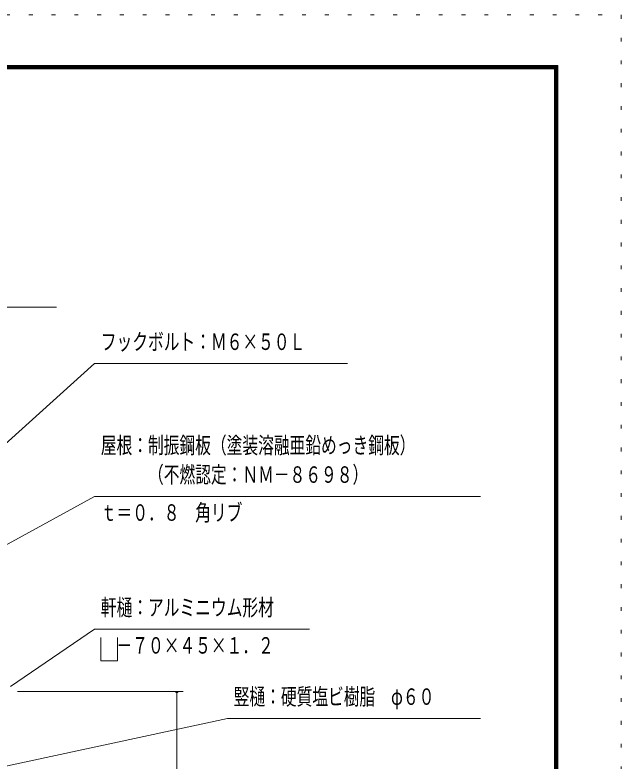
# Model space of a CAD drawing. Units: millimetres, scale not verified. Extents: x -26656 to 26658, y -10500 to 10500.
# Drawn here: x 21868 to 26658, y 4602 to 10500 of the extents above; entities that cross this region are included whole.
import ezdxf
from ezdxf.enums import TextEntityAlignment as Align

# ---------------------------------------------------------------- set-up
doc = ezdxf.new("R2010")
doc.units = ezdxf.units.MM
doc.header["$LTSCALE"] = 60
doc.linetypes.add('USER4', pattern=[3, 0.5, -2.5])
for name, color, linetype, lineweight in [('0-A_2-52DIM', 3, 'Continuous', 18), ('0-C_F-F1PAPER', 5, 'Continuous', 18), ('0-D_F-E_J_ADD', 5, 'USER4', 18)]:
    doc.layers.add(name, color=color, linetype=linetype, lineweight=lineweight)
doc.styles.add('ＭＳ ゴシック', font='')
doc.styles.get('ＭＳ ゴシック').set_extended_font_data('MS Gothic')

msp = doc.modelspace()

# ---------------------------------------------------------------- linework, layer by layer
at = {"layer": '0-A_2-52DIM'}
for p, q in [((20046.83, 8189.93), (22196.83, 8189.93)), ((22496.83, 7744.93), (20785.77, 6199.55)), ((22496.83, 7744.93), (24496.83, 7744.93)), ((23196.84, 5152.53), (21889.08, 5152.53)), ((23156.84, 5152.53), (23136.84, 5152.53)), ((23146.83, 719.93), (23146.83, 5152.53)), ((23546.84, 4939.94), (21489.32, 4497.62)), ((23546.84, 4939.94), (25546.83, 4939.94))]:
    msp.add_line(p, q, dxfattribs=at)
for points in [[(25546.83, 6694.93), (22496.83, 6694.93), (21240.54, 6006.15)], [(21832.9, 5192.54), (22496.83, 5644.93), (24196.84, 5644.93)], [(22546.84, 5578.88), (22546.84, 5394.93), (22678.48, 5394.93), (22678.48, 5578.88)]]:
    msp.add_lwpolyline(points, dxfattribs=at)
msp.add_arc((23146.84, 5152.53), 10, 180, 0, dxfattribs=at)
at = {"layer": '0-C_F-F1PAPER'}
for points in [[(26158.25, -10000), (26158.25, 10100), (-2541.75, 10100), (-2541.75, -10000)], [(26155.74, -9997.5), (26155.74, 10097.5), (-2539.25, 10097.5), (-2539.25, -9997.5)], [(26153.24, -9995), (-2536.75, -9995), (-2536.75, 10095), (26153.24, 10095)], [(26150.74, -9992.5), (26150.74, 10092.5), (-2534.25, 10092.5), (-2534.25, -9992.5)], [(26148.25, -9990), (-2531.75, -9990), (-2531.75, 10090), (26148.25, 10090)], [(26145.75, -9987.5), (26145.75, 10087.5), (-2529.25, 10087.5), (-2529.25, -9987.5)], [(26143.24, -9985), (-2526.75, -9985), (-2526.75, 10085), (26143.24, 10085)], [(26140.75, -9982.5), (26140.75, 10082.5), (-2524.25, 10082.5), (-2524.25, -9982.5)], [(26138.24, -9980), (26138.24, 10080), (-2521.75, 10080), (-2521.75, -9980)], [(26135.75, -9977.5), (26135.75, 10077.5), (-2519.25, 10077.5), (-2519.25, -9977.5)], [(26133.25, -9975), (-2516.75, -9975), (-2516.75, 10075), (26133.25, 10075)]]:
    msp.add_lwpolyline(points, close=True, dxfattribs=at)
at = {"layer": '0-D_F-E_J_ADD'}
msp.add_lwpolyline([(26658.25, -10500), (-3041.75, -10500), (-3041.75, 10500), (26658.25, 10500)], close=True, dxfattribs=at)

# ---------------------------------------------------------------- texts
at = {"layer": '0-A_2-52DIM', "color": 7, "style": 'ＭＳ ゴシック', "width": 0.7}
for s, p in [('フックボルト：Ｍ６×５０Ｌ', (22546.83, 7812.7)), ('屋根：制振鋼板（塗装溶融亜鉛めっき鋼板）', (22546.83, 6994.61)), ('\u3000\u3000\u3000（不燃認定：ＮＭ－８６９８）', (22546.83, 6762.7)), ('ｔ＝０．８\u3000角リブ', (22546.83, 6462.69)), ('軒樋：アルミニウム形材', (22546.83, 5712.7)), ('\u3000－７０×４５×１．２', (22546.83, 5412.7)), ('竪樋：硬質塩ビ樹脂\u3000φ６０', (23596.84, 5007.71))]:
    msp.add_text(s, height=130.2, dxfattribs=at).set_placement(p, align=Align.BOTTOM_LEFT)

doc.saveas('drawing.dxf')
